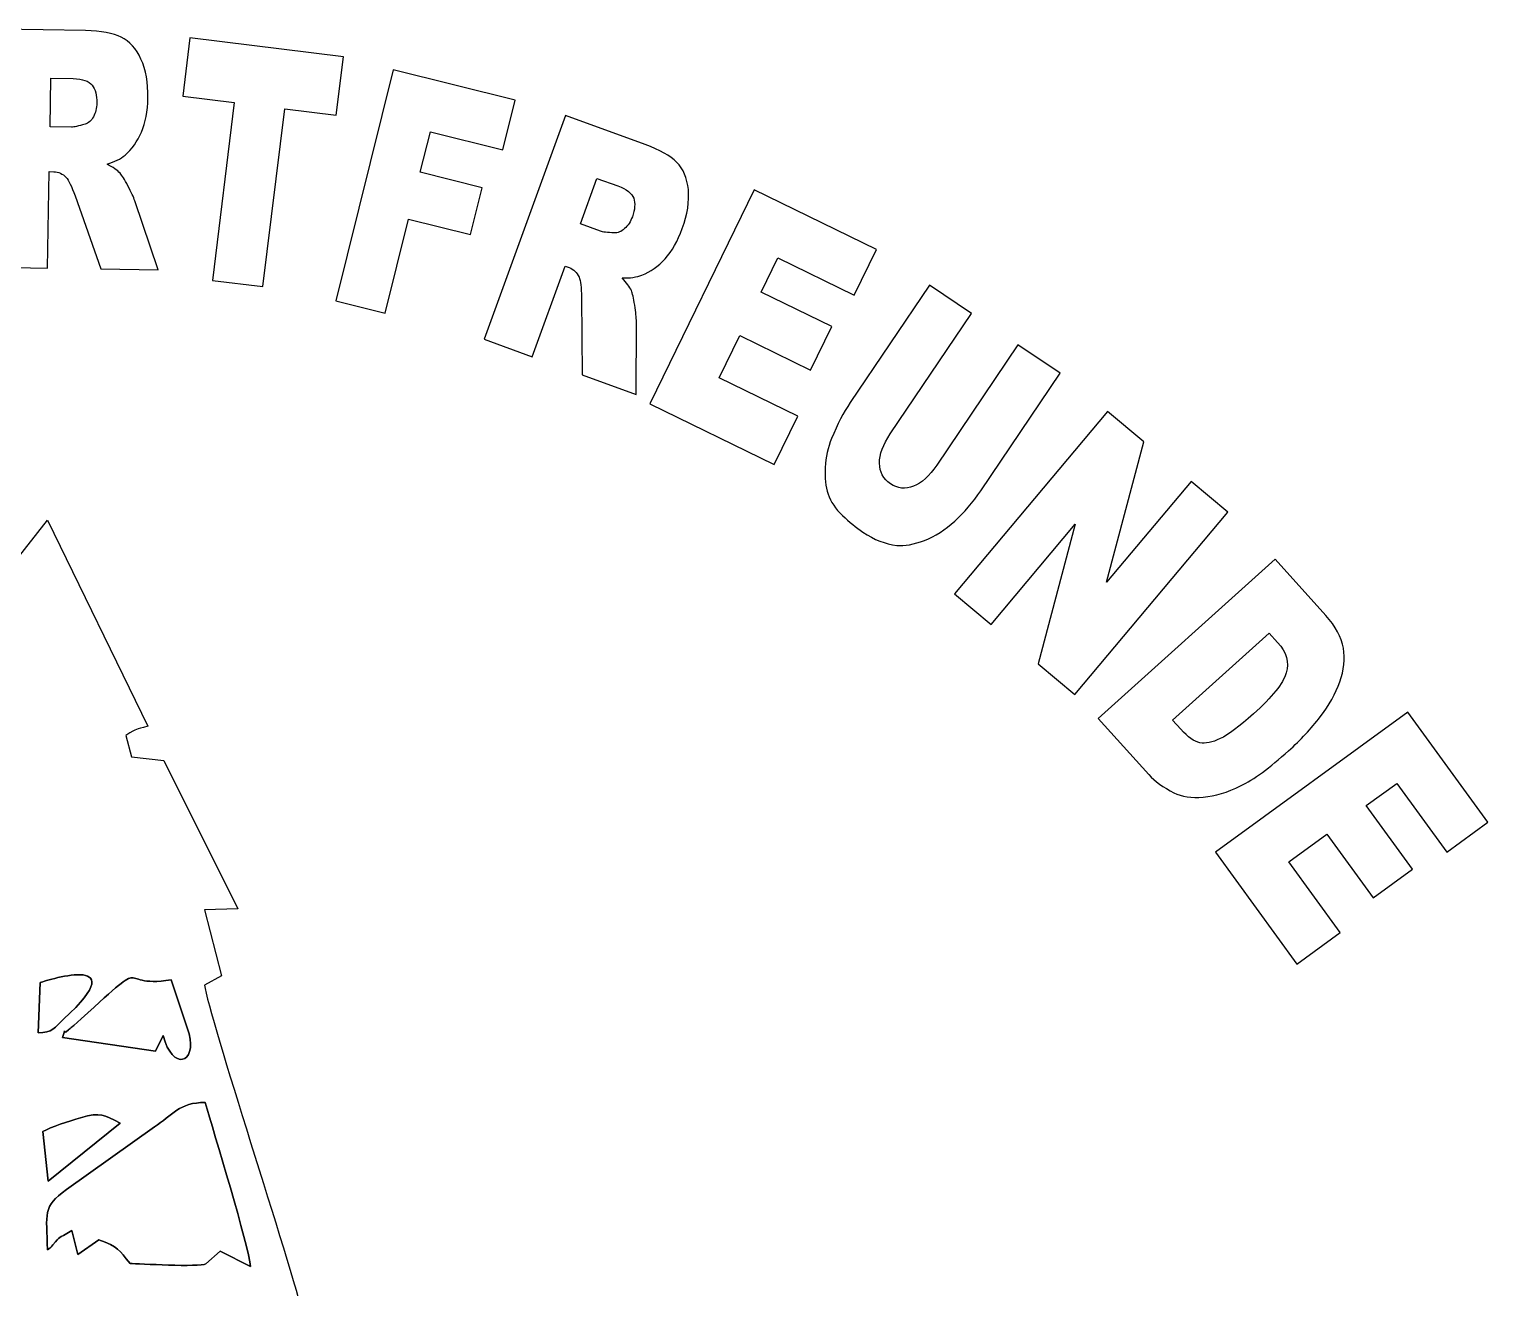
# Model space of a CAD drawing. Header units: centimetres. Extents: x -5 to 7, y -7.5 to 3.9.
# Drawn here: x 0.93 to 6.97, y -1.33 to 3.89 of the extents above; entities that cross this region are included whole.
import ezdxf

# ---------------------------------------------------------------- set-up
doc = ezdxf.new("R2010")
doc.units = ezdxf.units.CM
doc.header["$MEASUREMENT"] = 0
doc.layers.add('Ebene 1', color=7, linetype='Continuous')

msp = doc.modelspace()

# ---------------------------------------------------------------- linework, layer by layer
at = {"layer": 'Ebene 1'}
for points, knots in [([(0.79595, 2.89955), (0.79595, 2.89955), (0.81316, 3.88537), (0.81316, 3.88537), (0.81316, 3.88537), (0.81316, 3.88537), (1.16365, 3.87925), (1.16365, 3.87925), (1.16365, 3.87925), (1.22861, 3.87812), (1.27823, 3.86922), (1.31217, 3.85233), (1.31217, 3.85233), (1.34628, 3.83567), (1.37348, 3.80513), (1.39378, 3.76116), (1.39378, 3.76116), (1.4141, 3.71696), (1.42363, 3.66331), (1.42253, 3.60043), (1.42253, 3.60043), (1.42158, 3.54582), (1.41266, 3.49869), (1.39581, 3.45927), (1.39581, 3.45927), (1.37911, 3.41962), (1.35637, 3.38788), (1.32757, 3.36359), (1.32757, 3.36359), (1.30939, 3.3483), (1.28445, 3.33565), (1.25306, 3.32587), (1.25306, 3.32587), (1.27788, 3.31327), (1.29589, 3.30101), (1.30709, 3.28866), (1.30709, 3.28866), (1.31455, 3.2805), (1.3255, 3.26285), (1.33977, 3.23621), (1.33977, 3.23621), (1.35389, 3.20957), (1.36335, 3.18897), (1.36802, 3.17443), (1.36802, 3.17443), (1.36802, 3.17443), (1.46525, 2.88787), (1.46525, 2.88787), (1.46525, 2.88787), (1.46525, 2.88787), (1.22757, 2.89201), (1.22757, 2.89201), (1.22757, 2.89201), (1.22757, 2.89201), (1.12047, 3.19459), (1.12047, 3.19459), (1.12047, 3.19459), (1.10689, 3.23384), (1.09466, 3.25931), (1.08377, 3.27121), (1.08377, 3.27121), (1.06882, 3.28662), (1.05169, 3.2945), (1.03252, 3.29483), (1.03252, 3.29483), (1.03252, 3.29483), (1.01397, 3.29515), (1.01397, 3.29515), (1.01397, 3.29515), (1.01397, 3.29515), (1.007, 2.89586), (1.007, 2.89586), (1.007, 2.89586), (1.007, 2.89586), (0.79595, 2.89955), (0.79595, 2.89955)], [0, 0, 0, 0, 0.05, 0.05, 0.05, 0.05, 0.1, 0.1, 0.1, 0.1, 0.15, 0.15, 0.15, 0.15, 0.2, 0.2, 0.2, 0.2, 0.25, 0.25, 0.25, 0.25, 0.3, 0.3, 0.3, 0.3, 0.35, 0.35, 0.35, 0.35, 0.4, 0.4, 0.4, 0.4, 0.45, 0.45, 0.45, 0.45, 0.5, 0.5, 0.5, 0.5, 0.55, 0.55, 0.55, 0.55, 0.6, 0.6, 0.6, 0.6, 0.65, 0.65, 0.65, 0.65, 0.7, 0.7, 0.7, 0.7, 0.75, 0.75, 0.75, 0.75, 0.8, 0.8, 0.8, 0.8, 0.85, 0.85, 0.85, 0.85, 0.9, 0.9, 0.9, 0.9, 1, 1, 1, 1]), ([(1.59676, 3.84923), (1.59676, 3.84923), (2.23192, 3.77124), (2.23192, 3.77124), (2.23192, 3.77124), (2.23192, 3.77124), (2.20222, 3.52933), (2.20222, 3.52933), (2.20222, 3.52933), (2.20222, 3.52933), (1.98893, 3.55551), (1.98893, 3.55551), (1.98893, 3.55551), (1.98893, 3.55551), (1.89847, 2.81881), (1.89847, 2.81881), (1.89847, 2.81881), (1.89847, 2.81881), (1.6899, 2.84442), (1.6899, 2.84442), (1.6899, 2.84442), (1.6899, 2.84442), (1.78036, 3.58112), (1.78036, 3.58112), (1.78036, 3.58112), (1.78036, 3.58112), (1.56706, 3.60731), (1.56706, 3.60731), (1.56706, 3.60731), (1.56706, 3.60731), (1.59676, 3.84923), (1.59676, 3.84923)], [0, 0, 0, 0, 0.1111111, 0.1111111, 0.1111111, 0.1111111, 0.2222222, 0.2222222, 0.2222222, 0.2222222, 0.3333333, 0.3333333, 0.3333333, 0.3333333, 0.4444444, 0.4444444, 0.4444444, 0.4444444, 0.5555556, 0.5555556, 0.5555556, 0.5555556, 0.6666667, 0.6666667, 0.6666667, 0.6666667, 0.7777778, 0.7777778, 0.7777778, 0.7777778, 1, 1, 1, 1]), ([(2.43887, 3.71654), (2.43887, 3.71654), (2.94353, 3.59071), (2.94353, 3.59071), (2.94353, 3.59071), (2.94353, 3.59071), (2.89223, 3.38495), (2.89223, 3.38495), (2.89223, 3.38495), (2.89223, 3.38495), (2.59239, 3.45971), (2.59239, 3.45971), (2.59239, 3.45971), (2.59239, 3.45971), (2.55074, 3.2927), (2.55074, 3.2927), (2.55074, 3.2927), (2.55074, 3.2927), (2.80723, 3.22875), (2.80723, 3.22875), (2.80723, 3.22875), (2.80723, 3.22875), (2.75892, 3.035), (2.75892, 3.035), (2.75892, 3.035), (2.75892, 3.035), (2.50244, 3.09895), (2.50244, 3.09895), (2.50244, 3.09895), (2.50244, 3.09895), (2.40516, 2.70879), (2.40516, 2.70879), (2.40516, 2.70879), (2.40516, 2.70879), (2.20034, 2.75986), (2.20034, 2.75986), (2.20034, 2.75986), (2.20034, 2.75986), (2.43887, 3.71654), (2.43887, 3.71654)], [0, 0, 0, 0, 0.0909091, 0.0909091, 0.0909091, 0.0909091, 0.1818182, 0.1818182, 0.1818182, 0.1818182, 0.2727273, 0.2727273, 0.2727273, 0.2727273, 0.3636364, 0.3636364, 0.3636364, 0.3636364, 0.4545455, 0.4545455, 0.4545455, 0.4545455, 0.5454545, 0.5454545, 0.5454545, 0.5454545, 0.6363636, 0.6363636, 0.6363636, 0.6363636, 0.7272727, 0.7272727, 0.7272727, 0.7272727, 0.8181818, 0.8181818, 0.8181818, 0.8181818, 1, 1, 1, 1]), ([(1.01722, 3.48103), (1.01722, 3.48103), (1.10611, 3.47947), (1.10611, 3.47947), (1.10611, 3.47947), (1.11562, 3.47931), (1.13439, 3.48357), (1.16212, 3.49204), (1.16212, 3.49204), (1.17613, 3.49569), (1.18772, 3.50582), (1.19673, 3.52243), (1.19673, 3.52243), (1.20589, 3.53902), (1.21067, 3.55799), (1.21104, 3.57956), (1.21104, 3.57956), (1.2116, 3.61145), (1.20505, 3.63613), (1.1914, 3.65336), (1.1914, 3.65336), (1.17776, 3.67081), (1.15177, 3.67976), (1.11326, 3.68043), (1.11326, 3.68043), (1.11326, 3.68043), (1.02072, 3.68205), (1.02072, 3.68205), (1.02072, 3.68205), (1.02072, 3.68205), (1.01722, 3.48103), (1.01722, 3.48103)], [0, 0, 0, 0, 0.1111111, 0.1111111, 0.1111111, 0.1111111, 0.2222222, 0.2222222, 0.2222222, 0.2222222, 0.3333333, 0.3333333, 0.3333333, 0.3333333, 0.4444444, 0.4444444, 0.4444444, 0.4444444, 0.5555556, 0.5555556, 0.5555556, 0.5555556, 0.6666667, 0.6666667, 0.6666667, 0.6666667, 0.7777778, 0.7777778, 0.7777778, 0.7777778, 1, 1, 1, 1]), ([(2.81518, 2.60068), (2.81518, 2.60068), (3.1524, 3.52719), (3.1524, 3.52719), (3.1524, 3.52719), (3.1524, 3.52719), (3.4818, 3.4073), (3.4818, 3.4073), (3.4818, 3.4073), (3.54286, 3.38508), (3.58688, 3.36051), (3.61347, 3.3335), (3.61347, 3.3335), (3.64029, 3.30663), (3.65607, 3.2689), (3.66095, 3.22071), (3.66095, 3.22071), (3.66577, 3.17231), (3.65731, 3.11848), (3.63581, 3.05939), (3.63581, 3.05939), (3.61712, 3.00806), (3.59335, 2.9664), (3.56458, 2.93461), (3.56458, 2.93461), (3.53588, 2.90256), (3.50405, 2.87996), (3.46891, 2.86636), (3.46891, 2.86636), (3.44675, 2.85782), (3.41905, 2.85399), (3.38618, 2.85496), (3.38618, 2.85496), (3.40555, 2.83497), (3.41858, 2.81751), (3.42515, 2.80218), (3.42515, 2.80218), (3.42955, 2.79204), (3.43415, 2.77179), (3.43897, 2.74195), (3.43897, 2.74195), (3.44365, 2.71217), (3.4459, 2.68961), (3.44557, 2.67434), (3.44557, 2.67434), (3.44557, 2.67434), (3.44421, 2.37174), (3.44421, 2.37174), (3.44421, 2.37174), (3.44421, 2.37174), (3.22083, 2.45304), (3.22083, 2.45304), (3.22083, 2.45304), (3.22083, 2.45304), (3.21808, 2.774), (3.21808, 2.774), (3.21808, 2.774), (3.21801, 2.81553), (3.21474, 2.84359), (3.20833, 2.85839), (3.20833, 2.85839), (3.1992, 2.87782), (3.18557, 2.89085), (3.16755, 2.89741), (3.16755, 2.89741), (3.16755, 2.89741), (3.15012, 2.90375), (3.15012, 2.90375), (3.15012, 2.90375), (3.15012, 2.90375), (3.01353, 2.52849), (3.01353, 2.52849), (3.01353, 2.52849), (3.01353, 2.52849), (2.81518, 2.60068), (2.81518, 2.60068)], [0, 0, 0, 0, 0.05, 0.05, 0.05, 0.05, 0.1, 0.1, 0.1, 0.1, 0.15, 0.15, 0.15, 0.15, 0.2, 0.2, 0.2, 0.2, 0.25, 0.25, 0.25, 0.25, 0.3, 0.3, 0.3, 0.3, 0.35, 0.35, 0.35, 0.35, 0.4, 0.4, 0.4, 0.4, 0.45, 0.45, 0.45, 0.45, 0.5, 0.5, 0.5, 0.5, 0.55, 0.55, 0.55, 0.55, 0.6, 0.6, 0.6, 0.6, 0.65, 0.65, 0.65, 0.65, 0.7, 0.7, 0.7, 0.7, 0.75, 0.75, 0.75, 0.75, 0.8, 0.8, 0.8, 0.8, 0.85, 0.85, 0.85, 0.85, 0.9, 0.9, 0.9, 0.9, 1, 1, 1, 1]), ([(3.2137, 3.07844), (3.2137, 3.07844), (3.29725, 3.04803), (3.29725, 3.04803), (3.29725, 3.04803), (3.30618, 3.04478), (3.32532, 3.0427), (3.3543, 3.04168), (3.3543, 3.04168), (3.36874, 3.04058), (3.38299, 3.04638), (3.39691, 3.05915), (3.39691, 3.05915), (3.41098, 3.07185), (3.42167, 3.08824), (3.42904, 3.1085), (3.42904, 3.1085), (3.43995, 3.13848), (3.4418, 3.16394), (3.43451, 3.18468), (3.43451, 3.18468), (3.42729, 3.20562), (3.40562, 3.22254), (3.36943, 3.23571), (3.36943, 3.23571), (3.36943, 3.23571), (3.28247, 3.26737), (3.28247, 3.26737), (3.28247, 3.26737), (3.28247, 3.26737), (3.2137, 3.07844), (3.2137, 3.07844)], [0, 0, 0, 0, 0.1111111, 0.1111111, 0.1111111, 0.1111111, 0.2222222, 0.2222222, 0.2222222, 0.2222222, 0.3333333, 0.3333333, 0.3333333, 0.3333333, 0.4444444, 0.4444444, 0.4444444, 0.4444444, 0.5555556, 0.5555556, 0.5555556, 0.5555556, 0.6666667, 0.6666667, 0.6666667, 0.6666667, 0.7777778, 0.7777778, 0.7777778, 0.7777778, 1, 1, 1, 1]), ([(3.93394, 3.21951), (3.93394, 3.21951), (4.43987, 2.97276), (4.43987, 2.97276), (4.43987, 2.97276), (4.43987, 2.97276), (4.34751, 2.78339), (4.34751, 2.78339), (4.34751, 2.78339), (4.34751, 2.78339), (4.03131, 2.93761), (4.03131, 2.93761), (4.03131, 2.93761), (4.03131, 2.93761), (3.96248, 2.79652), (3.96248, 2.79652), (3.96248, 2.79652), (3.96248, 2.79652), (4.25562, 2.65355), (4.25562, 2.65355), (4.25562, 2.65355), (4.25562, 2.65355), (4.16749, 2.47285), (4.16749, 2.47285), (4.16749, 2.47285), (4.16749, 2.47285), (3.87435, 2.61582), (3.87435, 2.61582), (3.87435, 2.61582), (3.87435, 2.61582), (3.78923, 2.4413), (3.78923, 2.4413), (3.78923, 2.4413), (3.78923, 2.4413), (4.11484, 2.28249), (4.11484, 2.28249), (4.11484, 2.28249), (4.11484, 2.28249), (4.01705, 2.08199), (4.01705, 2.08199), (4.01705, 2.08199), (4.01705, 2.08199), (3.50172, 2.33333), (3.50172, 2.33333), (3.50172, 2.33333), (3.50172, 2.33333), (3.93394, 3.21951), (3.93394, 3.21951)], [0, 0, 0, 0, 0.0769231, 0.0769231, 0.0769231, 0.0769231, 0.1538462, 0.1538462, 0.1538462, 0.1538462, 0.2307692, 0.2307692, 0.2307692, 0.2307692, 0.3076923, 0.3076923, 0.3076923, 0.3076923, 0.3846154, 0.3846154, 0.3846154, 0.3846154, 0.4615385, 0.4615385, 0.4615385, 0.4615385, 0.5384615, 0.5384615, 0.5384615, 0.5384615, 0.6153846, 0.6153846, 0.6153846, 0.6153846, 0.6923077, 0.6923077, 0.6923077, 0.6923077, 0.7692308, 0.7692308, 0.7692308, 0.7692308, 0.8461538, 0.8461538, 0.8461538, 0.8461538, 1, 1, 1, 1]), ([(5.02618, 2.57784), (5.02618, 2.57784), (5.2004, 2.46034), (5.2004, 2.46034), (5.2004, 2.46034), (5.2004, 2.46034), (4.87198, 1.97343), (4.87198, 1.97343), (4.87198, 1.97343), (4.8395, 1.92529), (4.80344, 1.88317), (4.76418, 1.84736), (4.76418, 1.84736), (4.7248, 1.81136), (4.68323, 1.78487), (4.63934, 1.76769), (4.63934, 1.76769), (4.59544, 1.75051), (4.55705, 1.74374), (4.52389, 1.74701), (4.52389, 1.74701), (4.47779, 1.7518), (4.43091, 1.77014), (4.38348, 1.80213), (4.38348, 1.80213), (4.35602, 1.82065), (4.32799, 1.84371), (4.29926, 1.87111), (4.29926, 1.87111), (4.27053, 1.89852), (4.25078, 1.9279), (4.24013, 1.95916), (4.24013, 1.95916), (4.22949, 1.99043), (4.22531, 2.0273), (4.22784, 2.06989), (4.22784, 2.06989), (4.23024, 2.11256), (4.23908, 2.15228), (4.25418, 2.18915), (4.25418, 2.18915), (4.27845, 2.24836), (4.30412, 2.29804), (4.3312, 2.33819), (4.3312, 2.33819), (4.3312, 2.33819), (4.65962, 2.82509), (4.65962, 2.82509), (4.65962, 2.82509), (4.65962, 2.82509), (4.83383, 2.70758), (4.83383, 2.70758), (4.83383, 2.70758), (4.83383, 2.70758), (4.49758, 2.20907), (4.49758, 2.20907), (4.49758, 2.20907), (4.46755, 2.16455), (4.4526, 2.12397), (4.45275, 2.08761), (4.45275, 2.08761), (4.45288, 2.05097), (4.46806, 2.02246), (4.49827, 2.00208), (4.49827, 2.00208), (4.5281, 1.98196), (4.55996, 1.97847), (4.59373, 1.99169), (4.59373, 1.99169), (4.62724, 2.0048), (4.65939, 2.03405), (4.68993, 2.07933), (4.68993, 2.07933), (4.68993, 2.07933), (5.02618, 2.57784), (5.02618, 2.57784)], [0, 0, 0, 0, 0.05, 0.05, 0.05, 0.05, 0.1, 0.1, 0.1, 0.1, 0.15, 0.15, 0.15, 0.15, 0.2, 0.2, 0.2, 0.2, 0.25, 0.25, 0.25, 0.25, 0.3, 0.3, 0.3, 0.3, 0.35, 0.35, 0.35, 0.35, 0.4, 0.4, 0.4, 0.4, 0.45, 0.45, 0.45, 0.45, 0.5, 0.5, 0.5, 0.5, 0.55, 0.55, 0.55, 0.55, 0.6, 0.6, 0.6, 0.6, 0.65, 0.65, 0.65, 0.65, 0.7, 0.7, 0.7, 0.7, 0.75, 0.75, 0.75, 0.75, 0.8, 0.8, 0.8, 0.8, 0.85, 0.85, 0.85, 0.85, 0.9, 0.9, 0.9, 0.9, 1, 1, 1, 1]), ([(5.39728, 2.30206), (5.39728, 2.30206), (5.54769, 2.17585), (5.54769, 2.17585), (5.54769, 2.17585), (5.54769, 2.17585), (5.39334, 1.59471), (5.39334, 1.59471), (5.39334, 1.59471), (5.39334, 1.59471), (5.74327, 2.01174), (5.74327, 2.01174), (5.74327, 2.01174), (5.74327, 2.01174), (5.8955, 1.884), (5.8955, 1.884), (5.8955, 1.884), (5.8955, 1.884), (5.26173, 1.1287), (5.26173, 1.1287), (5.26173, 1.1287), (5.26173, 1.1287), (5.1095, 1.25644), (5.1095, 1.25644), (5.1095, 1.25644), (5.1095, 1.25644), (5.26303, 1.83437), (5.26303, 1.83437), (5.26303, 1.83437), (5.26303, 1.83437), (4.91502, 1.41963), (4.91502, 1.41963), (4.91502, 1.41963), (4.91502, 1.41963), (4.76351, 1.54676), (4.76351, 1.54676), (4.76351, 1.54676), (4.76351, 1.54676), (5.39728, 2.30206), (5.39728, 2.30206)], [0, 0, 0, 0, 0.0909091, 0.0909091, 0.0909091, 0.0909091, 0.1818182, 0.1818182, 0.1818182, 0.1818182, 0.2727273, 0.2727273, 0.2727273, 0.2727273, 0.3636364, 0.3636364, 0.3636364, 0.3636364, 0.4545455, 0.4545455, 0.4545455, 0.4545455, 0.5454545, 0.5454545, 0.5454545, 0.5454545, 0.6363636, 0.6363636, 0.6363636, 0.6363636, 0.7272727, 0.7272727, 0.7272727, 0.7272727, 0.8181818, 0.8181818, 0.8181818, 0.8181818, 1, 1, 1, 1]), ([(6.09184, 1.68913), (6.09184, 1.68913), (6.30106, 1.45677), (6.30106, 1.45677), (6.30106, 1.45677), (6.3422, 1.41107), (6.36656, 1.36584), (6.374, 1.32157), (6.374, 1.32157), (6.38126, 1.27714), (6.37651, 1.23064), (6.35956, 1.18189), (6.35956, 1.18189), (6.34233, 1.13311), (6.31525, 1.08463), (6.27799, 1.03615), (6.27799, 1.03615), (6.24083, 0.98756), (6.1973, 0.9409), (6.14733, 0.8959), (6.14733, 0.8959), (6.06904, 0.82541), (6.0028, 0.77687), (5.94852, 0.75037), (5.94852, 0.75037), (5.89434, 0.72377), (5.8428, 0.70829), (5.79392, 0.70394), (5.79392, 0.70394), (5.74502, 0.69958), (5.70448, 0.7055), (5.67217, 0.72184), (5.67217, 0.72184), (5.628, 0.74413), (5.59336, 0.76923), (5.56834, 0.79703), (5.56834, 0.79703), (5.56834, 0.79703), (5.35912, 1.02939), (5.35912, 1.02939), (5.35912, 1.02939), (5.35912, 1.02939), (6.09184, 1.68913), (6.09184, 1.68913)], [0, 0, 0, 0, 0.0833333, 0.0833333, 0.0833333, 0.0833333, 0.1666667, 0.1666667, 0.1666667, 0.1666667, 0.25, 0.25, 0.25, 0.25, 0.3333333, 0.3333333, 0.3333333, 0.3333333, 0.4166667, 0.4166667, 0.4166667, 0.4166667, 0.5, 0.5, 0.5, 0.5, 0.5833333, 0.5833333, 0.5833333, 0.5833333, 0.6666667, 0.6666667, 0.6666667, 0.6666667, 0.75, 0.75, 0.75, 0.75, 0.8333333, 0.8333333, 0.8333333, 0.8333333, 1, 1, 1, 1]), ([(6.06667, 1.3837), (6.06667, 1.3837), (5.66653, 1.02342), (5.66653, 1.02342), (5.66653, 1.02342), (5.66653, 1.02342), (5.70111, 0.98502), (5.70111, 0.98502), (5.70111, 0.98502), (5.73058, 0.95228), (5.75687, 0.93373), (5.77979, 0.9292), (5.77979, 0.9292), (5.80277, 0.92494), (5.83077, 0.93054), (5.86397, 0.94614), (5.86397, 0.94614), (5.89734, 0.9619), (5.94314, 0.9961), (6.00181, 1.04893), (6.00181, 1.04893), (6.07941, 1.11881), (6.12461, 1.17528), (6.13746, 1.21863), (6.13746, 1.21863), (6.15031, 1.26198), (6.13846, 1.30396), (6.10187, 1.3446), (6.10187, 1.3446), (6.10187, 1.3446), (6.06667, 1.3837), (6.06667, 1.3837)], [0, 0, 0, 0, 0.1111111, 0.1111111, 0.1111111, 0.1111111, 0.2222222, 0.2222222, 0.2222222, 0.2222222, 0.3333333, 0.3333333, 0.3333333, 0.3333333, 0.4444444, 0.4444444, 0.4444444, 0.4444444, 0.5555556, 0.5555556, 0.5555556, 0.5555556, 0.6666667, 0.6666667, 0.6666667, 0.6666667, 0.7777778, 0.7777778, 0.7777778, 0.7777778, 1, 1, 1, 1]), ([(6.64162, 1.05565), (6.64162, 1.05565), (6.97248, 0.60026), (6.97248, 0.60026), (6.97248, 0.60026), (6.97248, 0.60026), (6.80202, 0.47642), (6.80202, 0.47642), (6.80202, 0.47642), (6.80202, 0.47642), (6.59523, 0.76104), (6.59523, 0.76104), (6.59523, 0.76104), (6.59523, 0.76104), (6.46824, 0.66877), (6.46824, 0.66877), (6.46824, 0.66877), (6.46824, 0.66877), (6.65994, 0.40492), (6.65994, 0.40492), (6.65994, 0.40492), (6.65994, 0.40492), (6.49729, 0.28674), (6.49729, 0.28674), (6.49729, 0.28674), (6.49729, 0.28674), (6.30559, 0.55059), (6.30559, 0.55059), (6.30559, 0.55059), (6.30559, 0.55059), (6.1485, 0.43646), (6.1485, 0.43646), (6.1485, 0.43646), (6.1485, 0.43646), (6.36143, 0.14338), (6.36143, 0.14338), (6.36143, 0.14338), (6.36143, 0.14338), (6.18096, 0.01225), (6.18096, 0.01225), (6.18096, 0.01225), (6.18096, 0.01225), (5.84395, 0.47611), (5.84395, 0.47611), (5.84395, 0.47611), (5.84395, 0.47611), (6.64162, 1.05565), (6.64162, 1.05565)], [0, 0, 0, 0, 0.0769231, 0.0769231, 0.0769231, 0.0769231, 0.1538462, 0.1538462, 0.1538462, 0.1538462, 0.2307692, 0.2307692, 0.2307692, 0.2307692, 0.3076923, 0.3076923, 0.3076923, 0.3076923, 0.3846154, 0.3846154, 0.3846154, 0.3846154, 0.4615385, 0.4615385, 0.4615385, 0.4615385, 0.5384615, 0.5384615, 0.5384615, 0.5384615, 0.6153846, 0.6153846, 0.6153846, 0.6153846, 0.6923077, 0.6923077, 0.6923077, 0.6923077, 0.7692308, 0.7692308, 0.7692308, 0.7692308, 0.8461538, 0.8461538, 0.8461538, 0.8461538, 1, 1, 1, 1])]:
    msp.add_open_spline(points, degree=3, knots=knots, dxfattribs=at)
at = {"layer": 'Ebene 1', "color": 251}
for points, knots in [([(-0.53815, -2.95265), (-0.60819, -3.06603), (-0.54217, -2.95555), (-0.56231, -3.06498), (-0.56231, -3.06498), (-0.56231, -3.06498), (-0.76967, -3.8527), (-0.76967, -3.8527), (-0.76967, -3.8527), (-0.78688, -3.9006), (-0.82847, -3.93289), (-0.85044, -3.97099), (-0.85044, -3.97099), (-0.85044, -3.97099), (-0.79128, -3.92299), (-0.79128, -3.92299), (-0.79128, -3.92299), (-0.79517, -4.08013), (-0.79429, -4.11605), (-0.82374, -4.15387), (-0.82374, -4.15387), (-0.82374, -4.15387), (-0.89205, -4.07807), (-0.89205, -4.07807), (-0.89205, -4.07807), (-0.86897, -4.01863), (-0.91997, -4.12643), (-0.87296, -4.05096), (-0.87296, -4.05096), (-0.8699, -4.04604), (-0.83236, -4.03527), (-0.88053, -3.98931), (-0.88053, -3.98931), (-0.98973, -4.13598), (-0.99688, -4.19386), (-1.09763, -4.22539), (-1.09763, -4.22539), (-1.16996, -4.24802), (-1.39998, -4.29037), (-1.43986, -4.31963), (-1.43986, -4.31963), (-1.43986, -4.31963), (-1.43928, -4.37287), (-1.43928, -4.37287), (-1.43928, -4.37287), (0.16795, -4.38517), (1.75973, -4.37381), (3.3647, -4.3786), (3.3647, -4.3786), (3.53394, -4.3791), (3.52618, -4.40234), (3.50001, -4.24159), (3.50001, -4.24159), (3.50001, -4.24159), (3.40998, -4.15761), (3.40998, -4.15761), (3.40998, -4.15761), (3.40998, -4.15761), (3.51526, -4.18093), (3.51526, -4.18093), (3.51526, -4.18093), (3.51526, -4.18093), (3.51294, -3.90522), (3.51294, -3.90522), (3.51294, -3.90522), (3.32606, -3.89905), (3.19587, -3.87362), (3.0417, -3.93478), (3.0417, -3.93478), (2.90043, -3.99082), (3.01816, -4.02112), (2.82619, -3.95601), (2.82619, -3.95601), (2.82745, -3.87626), (2.84157, -3.89895), (2.71019, -3.83069), (2.71019, -3.83069), (2.70679, -3.76732), (2.74486, -3.77373), (2.76781, -3.73009), (2.76781, -3.73009), (2.76781, -3.73009), (2.72377, -3.57501), (2.72377, -3.57501), (2.72377, -3.57501), (2.72149, -3.56679), (2.71775, -3.55016), (2.71498, -3.53991), (2.71498, -3.53991), (2.71498, -3.53991), (2.62769, -3.25911), (2.62769, -3.25911), (2.62769, -3.25911), (2.56013, -3.04345), (2.2615, -2.08507), (2.19697, -1.92708), (2.19697, -1.92708), (2.16235, -1.84229), (2.16833, -1.77841), (2.1391, -1.68786), (2.1391, -1.68786), (2.11059, -1.59954), (2.09085, -1.54685), (2.06993, -1.4611), (2.06993, -1.4611), (2.01233, -1.225), (1.67349, -0.20034), (1.65706, -0.07483), (1.65706, -0.07483), (1.65706, -0.07483), (1.72785, -0.03596), (1.72785, -0.03596), (1.72785, -0.03596), (1.72785, -0.03596), (1.65636, 0.23672), (1.65636, 0.23672), (1.65636, 0.23672), (1.65636, 0.23672), (1.79481, 0.24155), (1.79481, 0.24155), (1.79481, 0.24155), (1.79481, 0.24155), (1.48872, 0.85577), (1.48872, 0.85577), (1.48872, 0.85577), (1.48872, 0.85577), (1.35408, 0.87083), (1.35408, 0.87083), (1.35408, 0.87083), (1.35408, 0.87083), (1.33079, 0.9586), (1.33079, 0.9586), (1.33079, 0.9586), (1.38472, 0.99394), (1.3654, 0.97943), (1.42182, 0.99817), (1.42182, 0.99817), (1.42182, 0.99817), (1.00597, 1.85087), (1.00597, 1.85087), (1.00597, 1.85087), (1.00597, 1.85087), (0.6388, 1.3845), (0.6388, 1.3845), (0.6388, 1.3845), (0.59656, 1.32729), (0.45356, 1.12519), (0.43785, 1.08648), (0.43785, 1.08648), (0.48102, 1.0301), (0.45207, 1.06559), (0.49503, 1.02998), (0.49503, 1.02998), (0.49503, 1.02998), (0.42434, 0.93709), (0.42434, 0.93709), (0.42434, 0.93709), (0.36352, 0.92776), (0.34481, 0.95563), (0.29135, 0.90957), (0.29135, 0.90957), (0.2346, 0.86068), (-0.03062, 0.46343), (-0.11266, 0.3515), (-0.11266, 0.3515), (-0.11266, 0.3515), (0.03585, 0.2487), (0.03585, 0.2487), (0.03585, 0.2487), (0.03124, 0.15676), (0.00413, 0.12428), (-0.03713, 0.0777), (-0.03713, 0.0777), (-0.03713, 0.0777), (0.24129, -0.0208), (0.24129, -0.0208), (0.24129, -0.0208), (0.24129, -0.0208), (0.04518, -0.77596), (0.04518, -0.77596), (0.04518, -0.77596), (-0.0407, -1.10412), (-0.52736, -2.93518), (-0.53815, -2.95265)], [0, 0, 0, 0, 0.0212766, 0.0212766, 0.0212766, 0.0212766, 0.0425532, 0.0425532, 0.0425532, 0.0425532, 0.0638298, 0.0638298, 0.0638298, 0.0638298, 0.0851064, 0.0851064, 0.0851064, 0.0851064, 0.106383, 0.106383, 0.106383, 0.106383, 0.1276596, 0.1276596, 0.1276596, 0.1276596, 0.1489362, 0.1489362, 0.1489362, 0.1489362, 0.1702128, 0.1702128, 0.1702128, 0.1702128, 0.1914894, 0.1914894, 0.1914894, 0.1914894, 0.212766, 0.212766, 0.212766, 0.212766, 0.2340426, 0.2340426, 0.2340426, 0.2340426, 0.2553191, 0.2553191, 0.2553191, 0.2553191, 0.2765957, 0.2765957, 0.2765957, 0.2765957, 0.2978723, 0.2978723, 0.2978723, 0.2978723, 0.3191489, 0.3191489, 0.3191489, 0.3191489, 0.3404255, 0.3404255, 0.3404255, 0.3404255, 0.3617021, 0.3617021, 0.3617021, 0.3617021, 0.3829787, 0.3829787, 0.3829787, 0.3829787, 0.4042553, 0.4042553, 0.4042553, 0.4042553, 0.4255319, 0.4255319, 0.4255319, 0.4255319, 0.4468085, 0.4468085, 0.4468085, 0.4468085, 0.4680851, 0.4680851, 0.4680851, 0.4680851, 0.4893617, 0.4893617, 0.4893617, 0.4893617, 0.5106383, 0.5106383, 0.5106383, 0.5106383, 0.5319149, 0.5319149, 0.5319149, 0.5319149, 0.5531915, 0.5531915, 0.5531915, 0.5531915, 0.5744681, 0.5744681, 0.5744681, 0.5744681, 0.5957447, 0.5957447, 0.5957447, 0.5957447, 0.6170213, 0.6170213, 0.6170213, 0.6170213, 0.6382979, 0.6382979, 0.6382979, 0.6382979, 0.6595745, 0.6595745, 0.6595745, 0.6595745, 0.6808511, 0.6808511, 0.6808511, 0.6808511, 0.7021277, 0.7021277, 0.7021277, 0.7021277, 0.7234043, 0.7234043, 0.7234043, 0.7234043, 0.7446809, 0.7446809, 0.7446809, 0.7446809, 0.7659574, 0.7659574, 0.7659574, 0.7659574, 0.787234, 0.787234, 0.787234, 0.787234, 0.8085106, 0.8085106, 0.8085106, 0.8085106, 0.8297872, 0.8297872, 0.8297872, 0.8297872, 0.8510638, 0.8510638, 0.8510638, 0.8510638, 0.8723404, 0.8723404, 0.8723404, 0.8723404, 0.893617, 0.893617, 0.893617, 0.893617, 0.9148936, 0.9148936, 0.9148936, 0.9148936, 0.9361702, 0.9361702, 0.9361702, 0.9361702, 0.9574468, 0.9574468, 0.9574468, 0.9574468, 1, 1, 1, 1]), ([(0.97639, -0.06438), (0.97987, -0.06244), (1.38326, 0.07075), (1.07348, -0.21584), (1.07348, -0.21584), (1.03634, -0.2502), (1.02642, -0.27276), (0.96726, -0.27216), (0.96726, -0.27216), (0.96726, -0.27216), (0.97639, -0.06438), (0.97639, -0.06438)], [0, 0, 0, 0, 0.25, 0.25, 0.25, 0.25, 0.5, 0.5, 0.5, 0.5, 1, 1, 1, 1]), ([(1.06802, -0.29172), (1.0897, -0.23247), (1.06285, -0.29035), (1.0935, -0.26052), (1.0935, -0.26052), (1.09635, -0.25775), (1.10547, -0.25083), (1.10844, -0.24817), (1.10844, -0.24817), (1.11046, -0.24637), (1.11387, -0.24385), (1.11587, -0.24203), (1.11587, -0.24203), (1.45944, 0.06962), (1.26852, -0.09055), (1.51885, -0.05337), (1.51885, -0.05337), (1.51885, -0.05337), (1.594, -0.27619), (1.594, -0.27619), (1.594, -0.27619), (1.62345, -0.39871), (1.52599, -0.43361), (1.4852, -0.28335), (1.4852, -0.28335), (1.4852, -0.28335), (1.45342, -0.34885), (1.45342, -0.34885), (1.45342, -0.34885), (1.45342, -0.34885), (1.06802, -0.29172), (1.06802, -0.29172)], [0, 0, 0, 0, 0.1111111, 0.1111111, 0.1111111, 0.1111111, 0.2222222, 0.2222222, 0.2222222, 0.2222222, 0.3333333, 0.3333333, 0.3333333, 0.3333333, 0.4444444, 0.4444444, 0.4444444, 0.4444444, 0.5555556, 0.5555556, 0.5555556, 0.5555556, 0.6666667, 0.6666667, 0.6666667, 0.6666667, 0.7777778, 0.7777778, 0.7777778, 0.7777778, 1, 1, 1, 1]), ([(1.00612, -1.17137), (1.00345, -1.02018), (0.98413, -0.99345), (1.08489, -0.92217), (1.08489, -0.92217), (1.08489, -0.92217), (1.44916, -0.66182), (1.44916, -0.66182), (1.44916, -0.66182), (1.52207, -0.61568), (1.55365, -0.5586), (1.6596, -0.56167), (1.6596, -0.56167), (1.69507, -0.68327), (1.84055, -1.15621), (1.84706, -1.24085), (1.84706, -1.24085), (1.84706, -1.24085), (1.7212, -1.17683), (1.7212, -1.17683), (1.7212, -1.17683), (1.7212, -1.17683), (1.66272, -1.22934), (1.66272, -1.22934), (1.66272, -1.22934), (1.63418, -1.24438), (1.38417, -1.22857), (1.34847, -1.22825), (1.34847, -1.22825), (1.30044, -1.17026), (1.30188, -1.15903), (1.21855, -1.12959), (1.21855, -1.12959), (1.21855, -1.12959), (1.13182, -1.19022), (1.13182, -1.19022), (1.13182, -1.19022), (1.13182, -1.19022), (1.10712, -1.09173), (1.10712, -1.09173), (1.10712, -1.09173), (1.04121, -1.13051), (1.06539, -1.10993), (1.02882, -1.15084), (1.02882, -1.15084), (1.01278, -1.1688), (1.02587, -1.15665), (1.00612, -1.17137)], [0, 0, 0, 0, 0.0769231, 0.0769231, 0.0769231, 0.0769231, 0.1538462, 0.1538462, 0.1538462, 0.1538462, 0.2307692, 0.2307692, 0.2307692, 0.2307692, 0.3076923, 0.3076923, 0.3076923, 0.3076923, 0.3846154, 0.3846154, 0.3846154, 0.3846154, 0.4615385, 0.4615385, 0.4615385, 0.4615385, 0.5384615, 0.5384615, 0.5384615, 0.5384615, 0.6153846, 0.6153846, 0.6153846, 0.6153846, 0.6923077, 0.6923077, 0.6923077, 0.6923077, 0.7692308, 0.7692308, 0.7692308, 0.7692308, 0.8461538, 0.8461538, 0.8461538, 0.8461538, 1, 1, 1, 1]), ([(0.98738, -0.68094), (1.02118, -0.66338), (1.09397, -0.63808), (1.14286, -0.62443), (1.14286, -0.62443), (1.23172, -0.59962), (1.23591, -0.61243), (1.30738, -0.6464), (1.30738, -0.6464), (1.30738, -0.6464), (1.00879, -0.88687), (1.00879, -0.88687), (1.00879, -0.88687), (1.00879, -0.88687), (0.98738, -0.68094), (0.98738, -0.68094)], [0, 0, 0, 0, 0.2, 0.2, 0.2, 0.2, 0.4, 0.4, 0.4, 0.4, 0.6, 0.6, 0.6, 0.6, 1, 1, 1, 1])]:
    msp.add_open_spline(points, degree=3, knots=knots, dxfattribs=at)
at = {"layer": 'Ebene 1', "color": 7}
for points, knots in [([(0.97639, -0.06438), (0.97639, -0.06438), (0.96726, -0.27216), (0.96726, -0.27216), (0.96726, -0.27216), (1.02642, -0.27276), (1.03634, -0.2502), (1.07348, -0.21584), (1.07348, -0.21584), (1.38326, 0.07075), (0.97987, -0.06244), (0.97639, -0.06438)], [0, 0, 0, 0, 0.25, 0.25, 0.25, 0.25, 0.5, 0.5, 0.5, 0.5, 1, 1, 1, 1]), ([(1.06802, -0.29172), (1.06802, -0.29172), (1.45342, -0.34885), (1.45342, -0.34885), (1.45342, -0.34885), (1.45342, -0.34885), (1.4852, -0.28335), (1.4852, -0.28335), (1.4852, -0.28335), (1.52599, -0.43361), (1.62345, -0.39871), (1.594, -0.27619), (1.594, -0.27619), (1.594, -0.27619), (1.51885, -0.05337), (1.51885, -0.05337), (1.51885, -0.05337), (1.26852, -0.09055), (1.45944, 0.06962), (1.11587, -0.24203), (1.11587, -0.24203), (1.11387, -0.24385), (1.11046, -0.24637), (1.10844, -0.24817), (1.10844, -0.24817), (1.10547, -0.25083), (1.09635, -0.25775), (1.0935, -0.26052), (1.0935, -0.26052), (1.06285, -0.29035), (1.0897, -0.23247), (1.06802, -0.29172)], [0, 0, 0, 0, 0.1111111, 0.1111111, 0.1111111, 0.1111111, 0.2222222, 0.2222222, 0.2222222, 0.2222222, 0.3333333, 0.3333333, 0.3333333, 0.3333333, 0.4444444, 0.4444444, 0.4444444, 0.4444444, 0.5555556, 0.5555556, 0.5555556, 0.5555556, 0.6666667, 0.6666667, 0.6666667, 0.6666667, 0.7777778, 0.7777778, 0.7777778, 0.7777778, 1, 1, 1, 1]), ([(1.00612, -1.17137), (1.02587, -1.15665), (1.01278, -1.1688), (1.02882, -1.15084), (1.02882, -1.15084), (1.06539, -1.10993), (1.04121, -1.13051), (1.10712, -1.09173), (1.10712, -1.09173), (1.10712, -1.09173), (1.13182, -1.19022), (1.13182, -1.19022), (1.13182, -1.19022), (1.13182, -1.19022), (1.21855, -1.12959), (1.21855, -1.12959), (1.21855, -1.12959), (1.30188, -1.15903), (1.30044, -1.17026), (1.34847, -1.22825), (1.34847, -1.22825), (1.38417, -1.22857), (1.63418, -1.24438), (1.66272, -1.22934), (1.66272, -1.22934), (1.66272, -1.22934), (1.7212, -1.17683), (1.7212, -1.17683), (1.7212, -1.17683), (1.7212, -1.17683), (1.84706, -1.24085), (1.84706, -1.24085), (1.84706, -1.24085), (1.84055, -1.15621), (1.69507, -0.68327), (1.6596, -0.56167), (1.6596, -0.56167), (1.55365, -0.5586), (1.52207, -0.61568), (1.44916, -0.66182), (1.44916, -0.66182), (1.44916, -0.66182), (1.08489, -0.92217), (1.08489, -0.92217), (1.08489, -0.92217), (0.98413, -0.99345), (1.00345, -1.02018), (1.00612, -1.17137)], [0, 0, 0, 0, 0.0769231, 0.0769231, 0.0769231, 0.0769231, 0.1538462, 0.1538462, 0.1538462, 0.1538462, 0.2307692, 0.2307692, 0.2307692, 0.2307692, 0.3076923, 0.3076923, 0.3076923, 0.3076923, 0.3846154, 0.3846154, 0.3846154, 0.3846154, 0.4615385, 0.4615385, 0.4615385, 0.4615385, 0.5384615, 0.5384615, 0.5384615, 0.5384615, 0.6153846, 0.6153846, 0.6153846, 0.6153846, 0.6923077, 0.6923077, 0.6923077, 0.6923077, 0.7692308, 0.7692308, 0.7692308, 0.7692308, 0.8461538, 0.8461538, 0.8461538, 0.8461538, 1, 1, 1, 1])]:
    msp.add_open_spline(points, degree=3, knots=knots, dxfattribs=at)
at = {"layer": 'Ebene 1', "color": 254}
msp.add_open_spline([(0.98738, -0.68094), (0.98738, -0.68094), (1.00879, -0.88687), (1.00879, -0.88687), (1.00879, -0.88687), (1.00879, -0.88687), (1.30738, -0.6464), (1.30738, -0.6464), (1.30738, -0.6464), (1.23591, -0.61243), (1.23172, -0.59962), (1.14286, -0.62443), (1.14286, -0.62443), (1.09397, -0.63808), (1.02118, -0.66338), (0.98738, -0.68094)], degree=3, knots=[0, 0, 0, 0, 0.2, 0.2, 0.2, 0.2, 0.4, 0.4, 0.4, 0.4, 0.6, 0.6, 0.6, 0.6, 1, 1, 1, 1], dxfattribs=at)

doc.saveas('drawing.dxf')
